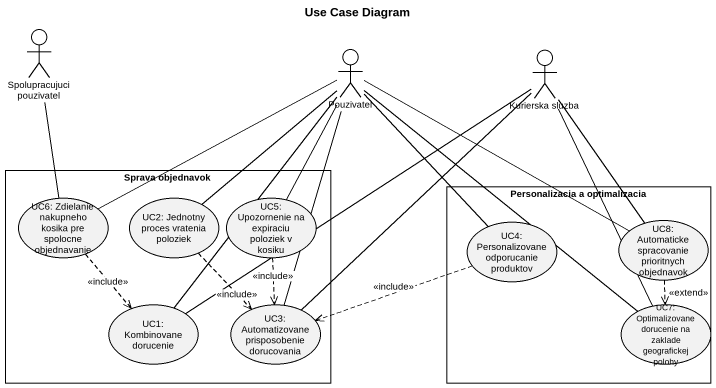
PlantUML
@startuml
title Use Case Diagram
actor "Spolupracujuci pouzivatel" as Spolupracujuci_pouzivatel
actor Pouzivatel
actor "Kurierska sluzba" as Kurierska_sluzba
rectangle "Sprava objednavok" as Sprava_objednavok {
  usecase "UC6: Zdielanie nakupneho kosika pre spolocne objednavanie" as UC6_Zdielanie_nakupneho
  usecase "UC2: Jednotny proces vratenia poloziek" as UC2_Jednotny_proces
  usecase "UC5: Upozornenie na expiraciu poloziek v kosiku" as UC5_Upozornenie_na
  usecase "UC1: Kombinovane dorucenie" as UC1_Kombinovane_dorucenie
  usecase "UC3: Automatizovane prisposobenie dorucovania" as UC3_Automatizovane
}
rectangle "Personalizacia a optimalizacia" as Personalizacia_a {
  usecase "UC4: Personalizovane odporucanie produktov" as UC4_Personalizovane
  usecase "UC8: Automaticke spracovanie prioritnych objednavok" as UC8_Automaticke_spracovanie
  usecase "UC7: Optimalizovane dorucenie na zaklade geografickej polohy" as UC7_Optimalizovane
}
Spolupracujuci_pouzivatel -- UC6_Zdielanie_nakupneho
Pouzivatel -left- UC6_Zdielanie_nakupneho
Pouzivatel -- UC2_Jednotny_proces
Pouzivatel -- UC5_Upozornenie_na
Pouzivatel -- UC4_Personalizovane
Pouzivatel -right- UC8_Automaticke_spracovanie
Pouzivatel -- UC1_Kombinovane_dorucenie
Pouzivatel -- UC3_Automatizovane
Pouzivatel -- UC7_Optimalizovane
Kurierska_sluzba -- UC8_Automaticke_spracovanie
Kurierska_sluzba -- UC1_Kombinovane_dorucenie
Kurierska_sluzba -- UC3_Automatizovane
Kurierska_sluzba -- UC7_Optimalizovane
UC6_Zdielanie_nakupneho ..> UC1_Kombinovane_dorucenie : <<include>>
UC2_Jednotny_proces ..> UC3_Automatizovane : <<include>>
UC5_Upozornenie_na ..> UC3_Automatizovane : <<include>>
UC4_Personalizovane .left.> UC3_Automatizovane : <<include>>
UC8_Automaticke_spracovanie ..> UC7_Optimalizovane : <<extend>>
@enduml
